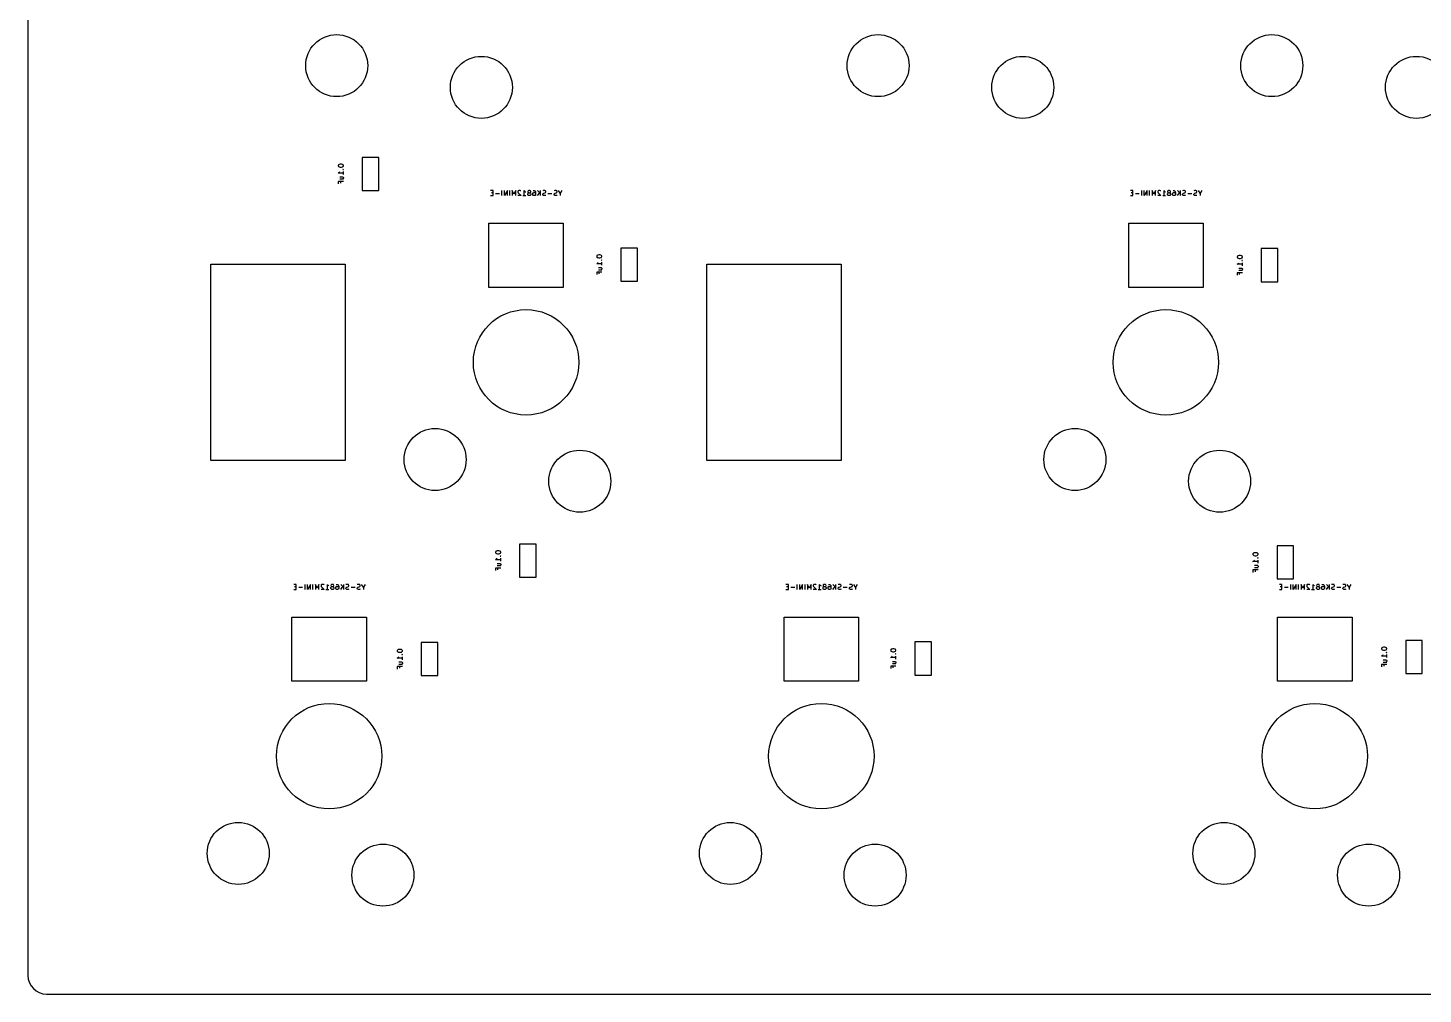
# Model space of a CAD drawing. Header units: millimetres. Extents: x -19 to 311, y -2 to 103.
# Drawn here: x -14.4 to 53.1, y -2 to 44.8 of the extents above; entities that cross this region are included whole.
import ezdxf

# ---------------------------------------------------------------- set-up
doc = ezdxf.new("R2010")
doc.units = ezdxf.units.MM
doc.layers.add('B.Fab', color=155, linetype='CONTINUOUS', true_color=0x585d84)
doc.layers.add('Edge.Cuts', color=254, linetype='CONTINUOUS', true_color=0xd0d2cd)

msp = doc.modelspace()

# ---------------------------------------------------------------- linework, layer by layer
at = {"layer": 'B.Fab', "linetype": 'CONTINUOUS'}
for p, q in [((1.78975, 38.495), (1.78975, 36.895)), ((2.58975, 38.495), (1.78975, 38.495)), ((2.58975, 36.895), (2.58975, 38.495)), ((0.635229, 38.129524), (0.623324, 38.105715)), ((0.623324, 38.105715), (0.623324, 38.081905)), ((0.623324, 38.081905), (0.635229, 38.058096)), ((0.647134, 38.141429), (0.635229, 38.129524)), ((0.635229, 38.058096), (0.647134, 38.046191)), ((0.670943, 38.153334), (0.647134, 38.141429)), ((0.647134, 38.046191), (0.670943, 38.034286)), ((0.718562, 38.165238), (0.670943, 38.153334)), ((0.670943, 38.034286), (0.718562, 38.022381)), ((0.682848, 37.784286), (0.694753, 37.808095)), ((0.778086, 38.165238), (0.718562, 38.165238)), ((0.718562, 38.022381), (0.778086, 38.022381)), ((0.825705, 38.153334), (0.778086, 38.165238)), ((0.778086, 38.022381), (0.825705, 38.034286)), ((0.849515, 38.141429), (0.825705, 38.153334)), ((0.825705, 38.034286), (0.849515, 38.046191)), ((0.86142, 38.129524), (0.849515, 38.141429)), ((0.849515, 38.046191), (0.86142, 38.058096)), ((0.86142, 37.927143), (0.849515, 37.915239)), ((0.849515, 37.915239), (0.86142, 37.903334)), ((0.849515, 37.915239), (0.873324, 37.915239)), ((0.873324, 38.105715), (0.86142, 38.129524)), ((0.86142, 38.058096), (0.873324, 38.081905)), ((0.873324, 37.915239), (0.86142, 37.927143)), ((0.86142, 37.903334), (0.873324, 37.915239)), ((0.873324, 38.081905), (0.873324, 38.105715)), ((0.873324, 37.665238), (0.873324, 37.808095)), ((0.623324, 37.736667), (0.659039, 37.760476)), ((0.873324, 37.736667), (0.623324, 37.736667)), ((0.873324, 37.331906), (0.623324, 37.331906)), ((0.623324, 37.331906), (0.623324, 37.212858)), ((0.659039, 37.760476), (0.682848, 37.784286)), ((0.706658, 37.558096), (0.83761, 37.558096)), ((0.706658, 37.450953), (0.873324, 37.450953)), ((0.742372, 37.248572), (0.742372, 37.331906)), ((0.83761, 37.558096), (0.86142, 37.546191)), ((0.86142, 37.462858), (0.849515, 37.450953)), ((0.86142, 37.546191), (0.873324, 37.522381)), ((0.873324, 37.486667), (0.86142, 37.462858)), ((0.873324, 37.522381), (0.873324, 37.486667)), ((1.78975, 36.895), (2.58975, 36.895)), ((8.116061, 36.893426), (7.997013, 36.893426)), ((7.997013, 36.643426), (8.116061, 36.643426)), ((8.116061, 36.774378), (8.032727, 36.774378)), ((8.116061, 36.643426), (8.116061, 36.893426)), ((8.425585, 36.738664), (8.235109, 36.738664)), ((8.544633, 36.643426), (8.544633, 36.893426)), ((8.806538, 36.893426), (8.663681, 36.643426)), ((8.663681, 36.643426), (8.663681, 36.893426)), ((8.806538, 36.643426), (8.806538, 36.893426)), ((8.925586, 36.643426), (8.925586, 36.893426)), ((9.127966, 36.714854), (9.044633, 36.893426)), ((9.044633, 36.893426), (9.044633, 36.643426)), ((9.2113, 36.893426), (9.127966, 36.714854)), ((9.2113, 36.643426), (9.2113, 36.893426)), ((9.330347, 36.869616), (9.318442, 36.845807)), ((9.318442, 36.845807), (9.318442, 36.821997)), ((9.318442, 36.821997), (9.330347, 36.786283)), ((9.473204, 36.643426), (9.318442, 36.643426)), ((9.342252, 36.881521), (9.330347, 36.869616)), ((9.330347, 36.786283), (9.473204, 36.643426)), ((9.366061, 36.893426), (9.342252, 36.881521)), ((9.425585, 36.893426), (9.366061, 36.893426)), ((9.449395, 36.881521), (9.425585, 36.893426)), ((9.461299, 36.869616), (9.449395, 36.881521)), ((9.556537, 36.643426), (9.699394, 36.643426)), ((9.627966, 36.643426), (9.627966, 36.893426)), ((9.627966, 36.893426), (9.651775, 36.857711)), ((9.651775, 36.857711), (9.675585, 36.833902)), ((9.675585, 36.833902), (9.699394, 36.821997)), ((9.806537, 36.869616), (9.794632, 36.845807)), ((9.794632, 36.845807), (9.794632, 36.833902)), ((9.794632, 36.833902), (9.806537, 36.810092)), ((9.794632, 36.738664), (9.806537, 36.762473)), ((9.794632, 36.691045), (9.794632, 36.738664)), ((9.806537, 36.667235), (9.794632, 36.691045)), ((9.818442, 36.881521), (9.806537, 36.869616)), ((9.806537, 36.810092), (9.818442, 36.798188)), ((9.806537, 36.762473), (9.818442, 36.774378)), ((9.818442, 36.65533), (9.806537, 36.667235)), ((9.842251, 36.893426), (9.818442, 36.881521)), ((9.818442, 36.798188), (9.842251, 36.786283)), ((9.818442, 36.774378), (9.842251, 36.786283)), ((9.842251, 36.643426), (9.818442, 36.65533)), ((9.88987, 36.893426), (9.842251, 36.893426)), ((9.842251, 36.786283), (9.88987, 36.786283)), ((9.88987, 36.643426), (9.842251, 36.643426)), ((9.91368, 36.881521), (9.88987, 36.893426)), ((9.88987, 36.786283), (9.91368, 36.798188)), ((9.88987, 36.786283), (9.91368, 36.774378)), ((9.91368, 36.65533), (9.88987, 36.643426)), ((9.925585, 36.869616), (9.91368, 36.881521)), ((9.91368, 36.798188), (9.925585, 36.810092)), ((9.91368, 36.774378), (9.925585, 36.762473)), ((9.925585, 36.667235), (9.91368, 36.65533)), ((9.937489, 36.845807), (9.925585, 36.869616)), ((9.925585, 36.810092), (9.937489, 36.833902)), ((9.925585, 36.762473), (9.937489, 36.738664)), ((9.937489, 36.691045), (9.925585, 36.667235)), ((9.937489, 36.833902), (9.937489, 36.845807)), ((9.937489, 36.738664), (9.937489, 36.691045)), ((10.032727, 36.750569), (10.044632, 36.774378)), ((10.032727, 36.691045), (10.032727, 36.750569)), ((10.044632, 36.667235), (10.032727, 36.691045)), ((10.044632, 36.774378), (10.056537, 36.786283)), ((10.056537, 36.65533), (10.044632, 36.667235)), ((10.056537, 36.893426), (10.104156, 36.893426)), ((10.056537, 36.786283), (10.080346, 36.798188)), ((10.080346, 36.643426), (10.056537, 36.65533)), ((10.080346, 36.798188), (10.127965, 36.798188)), ((10.127965, 36.643426), (10.080346, 36.643426)), ((10.104156, 36.893426), (10.127965, 36.881521)), ((10.127965, 36.881521), (10.13987, 36.869616)), ((10.127965, 36.798188), (10.151775, 36.786283)), ((10.151775, 36.65533), (10.127965, 36.643426)), ((10.13987, 36.869616), (10.16368, 36.833902)), ((10.151775, 36.786283), (10.16368, 36.774378)), ((10.16368, 36.667235), (10.151775, 36.65533)), ((10.16368, 36.833902), (10.175584, 36.786283)), ((10.16368, 36.774378), (10.175584, 36.750569)), ((10.175584, 36.691045), (10.16368, 36.667235)), ((10.175584, 36.786283), (10.175584, 36.691045)), ((10.270823, 36.893426), (10.41368, 36.750569)), ((10.270823, 36.643426), (10.377965, 36.786283)), ((10.41368, 36.643426), (10.41368, 36.893426)), ((10.556537, 36.893426), (10.520822, 36.881521)), ((10.520822, 36.714854), (10.532727, 36.738664)), ((10.520822, 36.691045), (10.520822, 36.714854)), ((10.532727, 36.667235), (10.520822, 36.691045)), ((10.532727, 36.738664), (10.544632, 36.750569)), ((10.544632, 36.65533), (10.532727, 36.667235)), ((10.544632, 36.750569), (10.568441, 36.762473)), ((10.568441, 36.643426), (10.544632, 36.65533)), ((10.61606, 36.893426), (10.556537, 36.893426)), ((10.568441, 36.762473), (10.61606, 36.774378)), ((10.627965, 36.643426), (10.568441, 36.643426)), ((10.63987, 36.881521), (10.61606, 36.893426)), ((10.61606, 36.774378), (10.63987, 36.786283)), ((10.663679, 36.65533), (10.627965, 36.643426)), ((10.651775, 36.869616), (10.63987, 36.881521)), ((10.63987, 36.786283), (10.651775, 36.798188)), ((10.663679, 36.845807), (10.651775, 36.869616)), ((10.651775, 36.798188), (10.663679, 36.821997)), ((10.663679, 36.821997), (10.663679, 36.845807)), ((10.961299, 36.738664), (10.770823, 36.738664)), ((11.104156, 36.893426), (11.068441, 36.881521)), ((11.068441, 36.714854), (11.080346, 36.738664)), ((11.068441, 36.691045), (11.068441, 36.714854)), ((11.080346, 36.667235), (11.068441, 36.691045)), ((11.080346, 36.738664), (11.092251, 36.750569)), ((11.092251, 36.65533), (11.080346, 36.667235)), ((11.092251, 36.750569), (11.11606, 36.762473)), ((11.11606, 36.643426), (11.092251, 36.65533)), ((11.163679, 36.893426), (11.104156, 36.893426)), ((11.11606, 36.762473), (11.163679, 36.774378)), ((11.175584, 36.643426), (11.11606, 36.643426)), ((11.187489, 36.881521), (11.163679, 36.893426)), ((11.163679, 36.774378), (11.187489, 36.786283)), ((11.211298, 36.65533), (11.175584, 36.643426)), ((11.199394, 36.869616), (11.187489, 36.881521)), ((11.187489, 36.786283), (11.199394, 36.798188)), ((11.211298, 36.845807), (11.199394, 36.869616)), ((11.199394, 36.798188), (11.211298, 36.821997)), ((11.211298, 36.821997), (11.211298, 36.845807)), ((11.366061, 36.762473), (11.282727, 36.893426)), ((11.449394, 36.893426), (11.366061, 36.762473)), ((11.366061, 36.762473), (11.366061, 36.643426)), ((39.072261, 36.893426), (38.953213, 36.893426)), ((38.953213, 36.643426), (39.072261, 36.643426)), ((39.072261, 36.774378), (38.988927, 36.774378)), ((39.072261, 36.643426), (39.072261, 36.893426)), ((39.381785, 36.738664), (39.191309, 36.738664)), ((39.500833, 36.643426), (39.500833, 36.893426)), ((39.762738, 36.893426), (39.619881, 36.643426)), ((39.619881, 36.643426), (39.619881, 36.893426)), ((39.762738, 36.643426), (39.762738, 36.893426)), ((39.881786, 36.643426), (39.881786, 36.893426)), ((40.084166, 36.714854), (40.000833, 36.893426)), ((40.000833, 36.893426), (40.000833, 36.643426)), ((40.1675, 36.893426), (40.084166, 36.714854)), ((40.1675, 36.643426), (40.1675, 36.893426)), ((40.286547, 36.869616), (40.274642, 36.845807)), ((40.274642, 36.845807), (40.274642, 36.821997)), ((40.274642, 36.821997), (40.286547, 36.786283)), ((40.429404, 36.643426), (40.274642, 36.643426)), ((40.298452, 36.881521), (40.286547, 36.869616)), ((40.286547, 36.786283), (40.429404, 36.643426)), ((40.322261, 36.893426), (40.298452, 36.881521)), ((40.381785, 36.893426), (40.322261, 36.893426)), ((40.405595, 36.881521), (40.381785, 36.893426)), ((40.417499, 36.869616), (40.405595, 36.881521)), ((40.512737, 36.643426), (40.655594, 36.643426)), ((40.584166, 36.643426), (40.584166, 36.893426)), ((40.584166, 36.893426), (40.607975, 36.857711)), ((40.607975, 36.857711), (40.631785, 36.833902)), ((40.631785, 36.833902), (40.655594, 36.821997)), ((40.762737, 36.869616), (40.750832, 36.845807)), ((40.750832, 36.845807), (40.750832, 36.833902)), ((40.750832, 36.833902), (40.762737, 36.810092)), ((40.750832, 36.738664), (40.762737, 36.762473)), ((40.750832, 36.691045), (40.750832, 36.738664)), ((40.762737, 36.667235), (40.750832, 36.691045)), ((40.774642, 36.881521), (40.762737, 36.869616)), ((40.762737, 36.810092), (40.774642, 36.798188)), ((40.762737, 36.762473), (40.774642, 36.774378)), ((40.774642, 36.65533), (40.762737, 36.667235)), ((40.798451, 36.893426), (40.774642, 36.881521)), ((40.774642, 36.798188), (40.798451, 36.786283)), ((40.774642, 36.774378), (40.798451, 36.786283)), ((40.798451, 36.643426), (40.774642, 36.65533)), ((40.84607, 36.893426), (40.798451, 36.893426)), ((40.798451, 36.786283), (40.84607, 36.786283)), ((40.84607, 36.643426), (40.798451, 36.643426)), ((40.86988, 36.881521), (40.84607, 36.893426)), ((40.84607, 36.786283), (40.86988, 36.798188)), ((40.84607, 36.786283), (40.86988, 36.774378)), ((40.86988, 36.65533), (40.84607, 36.643426)), ((40.881785, 36.869616), (40.86988, 36.881521)), ((40.86988, 36.798188), (40.881785, 36.810092)), ((40.86988, 36.774378), (40.881785, 36.762473)), ((40.881785, 36.667235), (40.86988, 36.65533)), ((40.893689, 36.845807), (40.881785, 36.869616)), ((40.881785, 36.810092), (40.893689, 36.833902)), ((40.881785, 36.762473), (40.893689, 36.738664)), ((40.893689, 36.691045), (40.881785, 36.667235)), ((40.893689, 36.833902), (40.893689, 36.845807)), ((40.893689, 36.738664), (40.893689, 36.691045)), ((40.988927, 36.750569), (41.000832, 36.774378)), ((40.988927, 36.691045), (40.988927, 36.750569)), ((41.000832, 36.667235), (40.988927, 36.691045)), ((41.000832, 36.774378), (41.012737, 36.786283)), ((41.012737, 36.65533), (41.000832, 36.667235)), ((41.012737, 36.893426), (41.060356, 36.893426)), ((41.012737, 36.786283), (41.036546, 36.798188)), ((41.036546, 36.643426), (41.012737, 36.65533)), ((41.036546, 36.798188), (41.084165, 36.798188)), ((41.084165, 36.643426), (41.036546, 36.643426)), ((41.060356, 36.893426), (41.084165, 36.881521)), ((41.084165, 36.881521), (41.09607, 36.869616)), ((41.084165, 36.798188), (41.107975, 36.786283)), ((41.107975, 36.65533), (41.084165, 36.643426)), ((41.09607, 36.869616), (41.11988, 36.833902)), ((41.107975, 36.786283), (41.11988, 36.774378)), ((41.11988, 36.667235), (41.107975, 36.65533)), ((41.11988, 36.833902), (41.131784, 36.786283)), ((41.11988, 36.774378), (41.131784, 36.750569)), ((41.131784, 36.691045), (41.11988, 36.667235)), ((41.131784, 36.786283), (41.131784, 36.691045)), ((41.227023, 36.893426), (41.36988, 36.750569)), ((41.227023, 36.643426), (41.334165, 36.786283)), ((41.36988, 36.643426), (41.36988, 36.893426)), ((41.512737, 36.893426), (41.477022, 36.881521)), ((41.477022, 36.714854), (41.488927, 36.738664)), ((41.477022, 36.691045), (41.477022, 36.714854)), ((41.488927, 36.667235), (41.477022, 36.691045)), ((41.488927, 36.738664), (41.500832, 36.750569)), ((41.500832, 36.65533), (41.488927, 36.667235)), ((41.500832, 36.750569), (41.524641, 36.762473)), ((41.524641, 36.643426), (41.500832, 36.65533)), ((41.57226, 36.893426), (41.512737, 36.893426)), ((41.524641, 36.762473), (41.57226, 36.774378)), ((41.584165, 36.643426), (41.524641, 36.643426)), ((41.59607, 36.881521), (41.57226, 36.893426)), ((41.57226, 36.774378), (41.59607, 36.786283)), ((41.619879, 36.65533), (41.584165, 36.643426)), ((41.607975, 36.869616), (41.59607, 36.881521)), ((41.59607, 36.786283), (41.607975, 36.798188)), ((41.619879, 36.845807), (41.607975, 36.869616)), ((41.607975, 36.798188), (41.619879, 36.821997)), ((41.619879, 36.821997), (41.619879, 36.845807)), ((41.917499, 36.738664), (41.727023, 36.738664)), ((42.060356, 36.893426), (42.024641, 36.881521)), ((42.024641, 36.714854), (42.036546, 36.738664)), ((42.024641, 36.691045), (42.024641, 36.714854)), ((42.036546, 36.667235), (42.024641, 36.691045)), ((42.036546, 36.738664), (42.048451, 36.750569)), ((42.048451, 36.65533), (42.036546, 36.667235)), ((42.048451, 36.750569), (42.07226, 36.762473)), ((42.07226, 36.643426), (42.048451, 36.65533)), ((42.119879, 36.893426), (42.060356, 36.893426)), ((42.07226, 36.762473), (42.119879, 36.774378)), ((42.131784, 36.643426), (42.07226, 36.643426)), ((42.143689, 36.881521), (42.119879, 36.893426)), ((42.119879, 36.774378), (42.143689, 36.786283)), ((42.167498, 36.65533), (42.131784, 36.643426)), ((42.155594, 36.869616), (42.143689, 36.881521)), ((42.143689, 36.786283), (42.155594, 36.798188)), ((42.167498, 36.845807), (42.155594, 36.869616)), ((42.155594, 36.798188), (42.167498, 36.821997)), ((42.167498, 36.821997), (42.167498, 36.845807)), ((42.322261, 36.762473), (42.238927, 36.893426)), ((42.405594, 36.893426), (42.322261, 36.762473)), ((42.322261, 36.762473), (42.322261, 36.643426)), ((13.153429, 33.753929), (13.141524, 33.742024)), ((13.177238, 33.765834), (13.153429, 33.753929)), ((13.224857, 33.777738), (13.177238, 33.765834)), ((13.284381, 33.777738), (13.224857, 33.777738)), ((13.332, 33.765834), (13.284381, 33.777738)), ((13.35581, 33.753929), (13.332, 33.765834)), ((13.367715, 33.742024), (13.35581, 33.753929)), ((14.296045, 34.1075), (14.296045, 32.5075)), ((15.096045, 34.1075), (14.296045, 34.1075)), ((15.096045, 32.5075), (15.096045, 34.1075)), ((44.212857, 33.751238), (44.165238, 33.739334)), ((44.272381, 33.751238), (44.212857, 33.751238)), ((44.32, 33.739334), (44.272381, 33.751238)), ((45.284045, 34.081), (45.284045, 32.481)), ((46.084045, 34.081), (45.284045, 34.081)), ((46.084045, 32.481), (46.084045, 34.081)), ((13.141524, 33.742024), (13.129619, 33.718215)), ((13.129619, 33.718215), (13.129619, 33.694405)), ((13.129619, 33.694405), (13.141524, 33.670596)), ((13.129619, 33.349167), (13.165334, 33.372976)), ((13.379619, 33.349167), (13.129619, 33.349167)), ((13.141524, 33.670596), (13.153429, 33.658691)), ((13.153429, 33.658691), (13.177238, 33.646786)), ((13.165334, 33.372976), (13.189143, 33.396786)), ((13.177238, 33.646786), (13.224857, 33.634881)), ((13.189143, 33.396786), (13.201048, 33.420595)), ((13.212953, 33.170596), (13.343905, 33.170596)), ((13.224857, 33.634881), (13.284381, 33.634881)), ((13.284381, 33.634881), (13.332, 33.646786)), ((13.332, 33.646786), (13.35581, 33.658691)), ((13.343905, 33.170596), (13.367715, 33.158691)), ((13.35581, 33.658691), (13.367715, 33.670596)), ((13.367715, 33.539643), (13.35581, 33.527739)), ((13.35581, 33.527739), (13.367715, 33.515834)), ((13.35581, 33.527739), (13.379619, 33.527739)), ((13.379619, 33.718215), (13.367715, 33.742024)), ((13.367715, 33.670596), (13.379619, 33.694405)), ((13.379619, 33.527739), (13.367715, 33.539643)), ((13.367715, 33.515834), (13.379619, 33.527739)), ((13.367715, 33.158691), (13.379619, 33.134881)), ((13.379619, 33.099167), (13.367715, 33.075358)), ((13.379619, 33.694405), (13.379619, 33.718215)), ((13.379619, 33.277738), (13.379619, 33.420595)), ((13.379619, 33.134881), (13.379619, 33.099167)), ((44.129524, 33.715524), (44.117619, 33.691715)), ((44.117619, 33.691715), (44.117619, 33.667905)), ((44.117619, 33.667905), (44.129524, 33.644096)), ((44.117619, 33.322667), (44.153334, 33.346476)), ((44.367619, 33.322667), (44.117619, 33.322667)), ((44.141429, 33.727429), (44.129524, 33.715524)), ((44.129524, 33.644096), (44.141429, 33.632191)), ((44.165238, 33.739334), (44.141429, 33.727429)), ((44.141429, 33.632191), (44.165238, 33.620286)), ((44.153334, 33.346476), (44.177143, 33.370286)), ((44.165238, 33.620286), (44.212857, 33.608381)), ((44.177143, 33.370286), (44.189048, 33.394095)), ((44.200953, 33.144096), (44.331905, 33.144096)), ((44.212857, 33.608381), (44.272381, 33.608381)), ((44.272381, 33.608381), (44.32, 33.620286)), ((44.34381, 33.727429), (44.32, 33.739334)), ((44.32, 33.620286), (44.34381, 33.632191)), ((44.331905, 33.144096), (44.355715, 33.132191)), ((44.355715, 33.715524), (44.34381, 33.727429)), ((44.34381, 33.632191), (44.355715, 33.644096)), ((44.355715, 33.513143), (44.34381, 33.501239)), ((44.34381, 33.501239), (44.355715, 33.489334)), ((44.34381, 33.501239), (44.367619, 33.501239)), ((44.367619, 33.691715), (44.355715, 33.715524)), ((44.355715, 33.644096), (44.367619, 33.667905)), ((44.367619, 33.501239), (44.355715, 33.513143)), ((44.355715, 33.489334), (44.367619, 33.501239)), ((44.355715, 33.132191), (44.367619, 33.108381)), ((44.367619, 33.667905), (44.367619, 33.691715)), ((44.367619, 33.251238), (44.367619, 33.394095)), ((44.367619, 33.108381), (44.367619, 33.072667)), ((13.379619, 32.944406), (13.129619, 32.944406)), ((13.129619, 32.944406), (13.129619, 32.825358)), ((13.212953, 33.063453), (13.379619, 33.063453)), ((13.248667, 32.861072), (13.248667, 32.944406)), ((13.367715, 33.075358), (13.35581, 33.063453)), ((14.296045, 32.5075), (15.096045, 32.5075)), ((44.367619, 32.917906), (44.117619, 32.917906)), ((44.117619, 32.917906), (44.117619, 32.798858)), ((44.200953, 33.036953), (44.367619, 33.036953)), ((44.236667, 32.834572), (44.236667, 32.917906)), ((44.355715, 33.048858), (44.34381, 33.036953)), ((44.367619, 33.072667), (44.355715, 33.048858)), ((45.284045, 32.481), (46.084045, 32.481)), ((9.39975, 19.795), (9.39975, 18.195)), ((10.19975, 19.795), (9.39975, 19.795)), ((10.19975, 18.195), (10.19975, 19.795)), ((46.046045, 19.7035), (46.046045, 18.1035)), ((46.846045, 19.7035), (46.046045, 19.7035)), ((46.846045, 18.1035), (46.846045, 19.7035)), ((8.245229, 19.429524), (8.233324, 19.405715)), ((8.233324, 19.405715), (8.233324, 19.381905)), ((8.233324, 19.381905), (8.245229, 19.358096)), ((8.233324, 19.036667), (8.269039, 19.060476)), ((8.483324, 19.036667), (8.233324, 19.036667)), ((8.257134, 19.441429), (8.245229, 19.429524)), ((8.245229, 19.358096), (8.257134, 19.346191)), ((8.280943, 19.453334), (8.257134, 19.441429)), ((8.257134, 19.346191), (8.280943, 19.334286)), ((8.269039, 19.060476), (8.292848, 19.084286)), ((8.328562, 19.465238), (8.280943, 19.453334)), ((8.280943, 19.334286), (8.328562, 19.322381)), ((8.292848, 19.084286), (8.304753, 19.108095)), ((8.388086, 19.465238), (8.328562, 19.465238)), ((8.328562, 19.322381), (8.388086, 19.322381)), ((8.435705, 19.453334), (8.388086, 19.465238)), ((8.388086, 19.322381), (8.435705, 19.334286)), ((8.459515, 19.441429), (8.435705, 19.453334)), ((8.435705, 19.334286), (8.459515, 19.346191)), ((8.47142, 19.429524), (8.459515, 19.441429)), ((8.459515, 19.346191), (8.47142, 19.358096)), ((8.47142, 19.227143), (8.459515, 19.215239)), ((8.459515, 19.215239), (8.47142, 19.203334)), ((8.459515, 19.215239), (8.483324, 19.215239)), ((8.483324, 19.405715), (8.47142, 19.429524)), ((8.47142, 19.358096), (8.483324, 19.381905)), ((8.483324, 19.215239), (8.47142, 19.227143)), ((8.47142, 19.203334), (8.483324, 19.215239)), ((8.483324, 19.381905), (8.483324, 19.405715)), ((8.483324, 18.965238), (8.483324, 19.108095)), ((44.891524, 19.338024), (44.879619, 19.314215)), ((44.879619, 19.314215), (44.879619, 19.290405)), ((44.879619, 19.290405), (44.891524, 19.266596)), ((44.879619, 18.945167), (44.915334, 18.968976)), ((45.129619, 18.945167), (44.879619, 18.945167)), ((44.903429, 19.349929), (44.891524, 19.338024)), ((44.891524, 19.266596), (44.903429, 19.254691)), ((44.927238, 19.361834), (44.903429, 19.349929)), ((44.903429, 19.254691), (44.927238, 19.242786)), ((44.915334, 18.968976), (44.939143, 18.992786)), ((44.974857, 19.373738), (44.927238, 19.361834)), ((44.927238, 19.242786), (44.974857, 19.230881)), ((44.939143, 18.992786), (44.951048, 19.016595)), ((45.034381, 19.373738), (44.974857, 19.373738)), ((44.974857, 19.230881), (45.034381, 19.230881)), ((45.082, 19.361834), (45.034381, 19.373738)), ((45.034381, 19.230881), (45.082, 19.242786)), ((45.10581, 19.349929), (45.082, 19.361834)), ((45.082, 19.242786), (45.10581, 19.254691)), ((45.117715, 19.338024), (45.10581, 19.349929)), ((45.10581, 19.254691), (45.117715, 19.266596)), ((45.117715, 19.135643), (45.10581, 19.123739)), ((45.10581, 19.123739), (45.117715, 19.111834)), ((45.10581, 19.123739), (45.129619, 19.123739)), ((45.129619, 19.314215), (45.117715, 19.338024)), ((45.117715, 19.266596), (45.129619, 19.290405)), ((45.129619, 19.123739), (45.117715, 19.135643)), ((45.117715, 19.111834), (45.129619, 19.123739)), ((45.129619, 19.290405), (45.129619, 19.314215)), ((45.129619, 18.873738), (45.129619, 19.016595)), ((8.483324, 18.631906), (8.233324, 18.631906)), ((8.233324, 18.631906), (8.233324, 18.512858)), ((8.316658, 18.858096), (8.44761, 18.858096)), ((8.316658, 18.750953), (8.483324, 18.750953)), ((8.352372, 18.548572), (8.352372, 18.631906)), ((8.44761, 18.858096), (8.47142, 18.846191)), ((8.47142, 18.762858), (8.459515, 18.750953)), ((8.47142, 18.846191), (8.483324, 18.822381)), ((8.483324, 18.786667), (8.47142, 18.762858)), ((8.483324, 18.822381), (8.483324, 18.786667)), ((45.129619, 18.540406), (44.879619, 18.540406)), ((44.879619, 18.540406), (44.879619, 18.421358)), ((44.962953, 18.766596), (45.093905, 18.766596)), ((44.962953, 18.659453), (45.129619, 18.659453)), ((44.998667, 18.457072), (44.998667, 18.540406)), ((45.093905, 18.766596), (45.117715, 18.754691)), ((45.117715, 18.671358), (45.10581, 18.659453)), ((45.117715, 18.754691), (45.129619, 18.730881)), ((45.129619, 18.695167), (45.117715, 18.671358)), ((45.129619, 18.730881), (45.129619, 18.695167)), ((-1.408939, 17.843426), (-1.527987, 17.843426)), ((-1.527987, 17.593426), (-1.408939, 17.593426)), ((-1.408939, 17.724378), (-1.492273, 17.724378)), ((-1.408939, 17.593426), (-1.408939, 17.843426)), ((-1.099415, 17.688664), (-1.289891, 17.688664)), ((-0.980367, 17.593426), (-0.980367, 17.843426)), ((-0.718462, 17.843426), (-0.861319, 17.593426)), ((-0.861319, 17.593426), (-0.861319, 17.843426)), ((-0.718462, 17.593426), (-0.718462, 17.843426)), ((-0.599414, 17.593426), (-0.599414, 17.843426)), ((-0.397034, 17.664854), (-0.480367, 17.843426)), ((-0.480367, 17.843426), (-0.480367, 17.593426)), ((-0.3137, 17.843426), (-0.397034, 17.664854)), ((-0.3137, 17.593426), (-0.3137, 17.843426)), ((-0.194653, 17.819616), (-0.206558, 17.795807)), ((-0.206558, 17.795807), (-0.206558, 17.771997)), ((-0.206558, 17.771997), (-0.194653, 17.736283)), ((-0.051796, 17.593426), (-0.206558, 17.593426)), ((-0.182748, 17.831521), (-0.194653, 17.819616)), ((-0.194653, 17.736283), (-0.051796, 17.593426)), ((-0.158939, 17.843426), (-0.182748, 17.831521)), ((-0.099415, 17.843426), (-0.158939, 17.843426)), ((-0.075605, 17.831521), (-0.099415, 17.843426)), ((-0.063701, 17.819616), (-0.075605, 17.831521)), ((0.031537, 17.593426), (0.174394, 17.593426)), ((0.102966, 17.593426), (0.102966, 17.843426)), ((0.102966, 17.843426), (0.126775, 17.807711)), ((0.126775, 17.807711), (0.150585, 17.783902)), ((0.150585, 17.783902), (0.174394, 17.771997)), ((0.281537, 17.819616), (0.269632, 17.795807)), ((0.269632, 17.795807), (0.269632, 17.783902)), ((0.269632, 17.783902), (0.281537, 17.760092)), ((0.269632, 17.688664), (0.281537, 17.712473)), ((0.269632, 17.641045), (0.269632, 17.688664)), ((0.281537, 17.617235), (0.269632, 17.641045)), ((0.293442, 17.831521), (0.281537, 17.819616)), ((0.281537, 17.760092), (0.293442, 17.748188)), ((0.281537, 17.712473), (0.293442, 17.724378)), ((0.293442, 17.60533), (0.281537, 17.617235)), ((0.317251, 17.843426), (0.293442, 17.831521)), ((0.293442, 17.748188), (0.317251, 17.736283)), ((0.293442, 17.724378), (0.317251, 17.736283)), ((0.317251, 17.593426), (0.293442, 17.60533)), ((0.36487, 17.843426), (0.317251, 17.843426)), ((0.317251, 17.736283), (0.36487, 17.736283)), ((0.36487, 17.593426), (0.317251, 17.593426)), ((0.38868, 17.831521), (0.36487, 17.843426)), ((0.36487, 17.736283), (0.38868, 17.748188)), ((0.36487, 17.736283), (0.38868, 17.724378)), ((0.38868, 17.60533), (0.36487, 17.593426)), ((0.400585, 17.819616), (0.38868, 17.831521)), ((0.38868, 17.748188), (0.400585, 17.760092)), ((0.38868, 17.724378), (0.400585, 17.712473)), ((0.400585, 17.617235), (0.38868, 17.60533)), ((0.412489, 17.795807), (0.400585, 17.819616)), ((0.400585, 17.760092), (0.412489, 17.783902)), ((0.400585, 17.712473), (0.412489, 17.688664)), ((0.412489, 17.641045), (0.400585, 17.617235)), ((0.412489, 17.783902), (0.412489, 17.795807)), ((0.412489, 17.688664), (0.412489, 17.641045)), ((0.507727, 17.700569), (0.519632, 17.724378)), ((0.507727, 17.641045), (0.507727, 17.700569)), ((0.519632, 17.617235), (0.507727, 17.641045)), ((0.519632, 17.724378), (0.531537, 17.736283)), ((0.531537, 17.60533), (0.519632, 17.617235)), ((0.531537, 17.843426), (0.579156, 17.843426)), ((0.531537, 17.736283), (0.555346, 17.748188)), ((0.555346, 17.593426), (0.531537, 17.60533)), ((0.555346, 17.748188), (0.602965, 17.748188)), ((0.602965, 17.593426), (0.555346, 17.593426)), ((0.579156, 17.843426), (0.602965, 17.831521)), ((0.602965, 17.831521), (0.61487, 17.819616)), ((0.602965, 17.748188), (0.626775, 17.736283)), ((0.626775, 17.60533), (0.602965, 17.593426)), ((0.61487, 17.819616), (0.63868, 17.783902)), ((0.626775, 17.736283), (0.63868, 17.724378)), ((0.63868, 17.617235), (0.626775, 17.60533)), ((0.63868, 17.783902), (0.650584, 17.736283)), ((0.63868, 17.724378), (0.650584, 17.700569)), ((0.650584, 17.641045), (0.63868, 17.617235)), ((0.650584, 17.736283), (0.650584, 17.641045)), ((0.745823, 17.843426), (0.88868, 17.700569)), ((0.745823, 17.593426), (0.852965, 17.736283)), ((0.88868, 17.593426), (0.88868, 17.843426)), ((1.031537, 17.843426), (0.995822, 17.831521)), ((0.995822, 17.664854), (1.007727, 17.688664)), ((0.995822, 17.641045), (0.995822, 17.664854)), ((1.007727, 17.617235), (0.995822, 17.641045)), ((1.007727, 17.688664), (1.019632, 17.700569)), ((1.019632, 17.60533), (1.007727, 17.617235)), ((1.019632, 17.700569), (1.043441, 17.712473)), ((1.043441, 17.593426), (1.019632, 17.60533)), ((1.09106, 17.843426), (1.031537, 17.843426)), ((1.043441, 17.712473), (1.09106, 17.724378)), ((1.102965, 17.593426), (1.043441, 17.593426)), ((1.11487, 17.831521), (1.09106, 17.843426)), ((1.09106, 17.724378), (1.11487, 17.736283)), ((1.138679, 17.60533), (1.102965, 17.593426)), ((1.126775, 17.819616), (1.11487, 17.831521)), ((1.11487, 17.736283), (1.126775, 17.748188)), ((1.138679, 17.795807), (1.126775, 17.819616)), ((1.126775, 17.748188), (1.138679, 17.771997)), ((1.138679, 17.771997), (1.138679, 17.795807)), ((1.436299, 17.688664), (1.245823, 17.688664)), ((1.579156, 17.843426), (1.543441, 17.831521)), ((1.543441, 17.664854), (1.555346, 17.688664)), ((1.543441, 17.641045), (1.543441, 17.664854)), ((1.555346, 17.617235), (1.543441, 17.641045)), ((1.555346, 17.688664), (1.567251, 17.700569)), ((1.567251, 17.60533), (1.555346, 17.617235)), ((1.567251, 17.700569), (1.59106, 17.712473)), ((1.59106, 17.593426), (1.567251, 17.60533)), ((1.638679, 17.843426), (1.579156, 17.843426)), ((1.59106, 17.712473), (1.638679, 17.724378)), ((1.650584, 17.593426), (1.59106, 17.593426)), ((1.662489, 17.831521), (1.638679, 17.843426)), ((1.638679, 17.724378), (1.662489, 17.736283)), ((1.686298, 17.60533), (1.650584, 17.593426)), ((1.674394, 17.819616), (1.662489, 17.831521)), ((1.662489, 17.736283), (1.674394, 17.748188)), ((1.686298, 17.795807), (1.674394, 17.819616)), ((1.674394, 17.748188), (1.686298, 17.771997)), ((1.686298, 17.771997), (1.686298, 17.795807)), ((1.841061, 17.712473), (1.757727, 17.843426)), ((1.924394, 17.843426), (1.841061, 17.712473)), ((1.841061, 17.712473), (1.841061, 17.593426)), ((9.39975, 18.195), (10.19975, 18.195)), ((22.403561, 17.843426), (22.284513, 17.843426)), ((22.284513, 17.593426), (22.403561, 17.593426)), ((22.403561, 17.724378), (22.320227, 17.724378)), ((22.403561, 17.593426), (22.403561, 17.843426)), ((22.713085, 17.688664), (22.522609, 17.688664)), ((22.832133, 17.593426), (22.832133, 17.843426)), ((23.094038, 17.843426), (22.951181, 17.593426)), ((22.951181, 17.593426), (22.951181, 17.843426)), ((23.094038, 17.593426), (23.094038, 17.843426)), ((23.213086, 17.593426), (23.213086, 17.843426)), ((23.415466, 17.664854), (23.332133, 17.843426)), ((23.332133, 17.843426), (23.332133, 17.593426)), ((23.4988, 17.843426), (23.415466, 17.664854)), ((23.4988, 17.593426), (23.4988, 17.843426)), ((23.617847, 17.819616), (23.605942, 17.795807)), ((23.605942, 17.795807), (23.605942, 17.771997)), ((23.605942, 17.771997), (23.617847, 17.736283)), ((23.760704, 17.593426), (23.605942, 17.593426)), ((23.629752, 17.831521), (23.617847, 17.819616)), ((23.617847, 17.736283), (23.760704, 17.593426)), ((23.653561, 17.843426), (23.629752, 17.831521)), ((23.713085, 17.843426), (23.653561, 17.843426)), ((23.736895, 17.831521), (23.713085, 17.843426)), ((23.748799, 17.819616), (23.736895, 17.831521)), ((23.844037, 17.593426), (23.986894, 17.593426)), ((23.915466, 17.593426), (23.915466, 17.843426)), ((23.915466, 17.843426), (23.939275, 17.807711)), ((23.939275, 17.807711), (23.963085, 17.783902)), ((23.963085, 17.783902), (23.986894, 17.771997)), ((24.094037, 17.819616), (24.082132, 17.795807)), ((24.082132, 17.795807), (24.082132, 17.783902)), ((24.082132, 17.783902), (24.094037, 17.760092)), ((24.082132, 17.688664), (24.094037, 17.712473)), ((24.082132, 17.641045), (24.082132, 17.688664)), ((24.094037, 17.617235), (24.082132, 17.641045)), ((24.105942, 17.831521), (24.094037, 17.819616)), ((24.094037, 17.760092), (24.105942, 17.748188)), ((24.094037, 17.712473), (24.105942, 17.724378)), ((24.105942, 17.60533), (24.094037, 17.617235)), ((24.129751, 17.843426), (24.105942, 17.831521)), ((24.105942, 17.748188), (24.129751, 17.736283)), ((24.105942, 17.724378), (24.129751, 17.736283)), ((24.129751, 17.593426), (24.105942, 17.60533)), ((24.17737, 17.843426), (24.129751, 17.843426)), ((24.129751, 17.736283), (24.17737, 17.736283)), ((24.17737, 17.593426), (24.129751, 17.593426)), ((24.20118, 17.831521), (24.17737, 17.843426)), ((24.17737, 17.736283), (24.20118, 17.748188)), ((24.17737, 17.736283), (24.20118, 17.724378)), ((24.20118, 17.60533), (24.17737, 17.593426)), ((24.213085, 17.819616), (24.20118, 17.831521)), ((24.20118, 17.748188), (24.213085, 17.760092)), ((24.20118, 17.724378), (24.213085, 17.712473)), ((24.213085, 17.617235), (24.20118, 17.60533)), ((24.224989, 17.795807), (24.213085, 17.819616)), ((24.213085, 17.760092), (24.224989, 17.783902)), ((24.213085, 17.712473), (24.224989, 17.688664)), ((24.224989, 17.641045), (24.213085, 17.617235)), ((24.224989, 17.783902), (24.224989, 17.795807)), ((24.224989, 17.688664), (24.224989, 17.641045)), ((24.320227, 17.700569), (24.332132, 17.724378)), ((24.320227, 17.641045), (24.320227, 17.700569)), ((24.332132, 17.617235), (24.320227, 17.641045)), ((24.332132, 17.724378), (24.344037, 17.736283)), ((24.344037, 17.60533), (24.332132, 17.617235)), ((24.344037, 17.843426), (24.391656, 17.843426)), ((24.344037, 17.736283), (24.367846, 17.748188)), ((24.367846, 17.593426), (24.344037, 17.60533)), ((24.367846, 17.748188), (24.415465, 17.748188)), ((24.415465, 17.593426), (24.367846, 17.593426)), ((24.391656, 17.843426), (24.415465, 17.831521)), ((24.415465, 17.831521), (24.42737, 17.819616)), ((24.415465, 17.748188), (24.439275, 17.736283)), ((24.439275, 17.60533), (24.415465, 17.593426)), ((24.42737, 17.819616), (24.45118, 17.783902)), ((24.439275, 17.736283), (24.45118, 17.724378)), ((24.45118, 17.617235), (24.439275, 17.60533)), ((24.45118, 17.783902), (24.463084, 17.736283)), ((24.45118, 17.724378), (24.463084, 17.700569)), ((24.463084, 17.641045), (24.45118, 17.617235)), ((24.463084, 17.736283), (24.463084, 17.641045)), ((24.558323, 17.843426), (24.70118, 17.700569)), ((24.558323, 17.593426), (24.665465, 17.736283)), ((24.70118, 17.593426), (24.70118, 17.843426)), ((24.844037, 17.843426), (24.808322, 17.831521)), ((24.808322, 17.664854), (24.820227, 17.688664)), ((24.808322, 17.641045), (24.808322, 17.664854)), ((24.820227, 17.617235), (24.808322, 17.641045)), ((24.820227, 17.688664), (24.832132, 17.700569)), ((24.832132, 17.60533), (24.820227, 17.617235)), ((24.832132, 17.700569), (24.855941, 17.712473)), ((24.855941, 17.593426), (24.832132, 17.60533)), ((24.90356, 17.843426), (24.844037, 17.843426)), ((24.855941, 17.712473), (24.90356, 17.724378)), ((24.915465, 17.593426), (24.855941, 17.593426)), ((24.92737, 17.831521), (24.90356, 17.843426)), ((24.90356, 17.724378), (24.92737, 17.736283)), ((24.951179, 17.60533), (24.915465, 17.593426)), ((24.939275, 17.819616), (24.92737, 17.831521)), ((24.92737, 17.736283), (24.939275, 17.748188)), ((24.951179, 17.795807), (24.939275, 17.819616)), ((24.939275, 17.748188), (24.951179, 17.771997)), ((24.951179, 17.771997), (24.951179, 17.795807)), ((25.248799, 17.688664), (25.058323, 17.688664)), ((25.391656, 17.843426), (25.355941, 17.831521)), ((25.355941, 17.664854), (25.367846, 17.688664)), ((25.355941, 17.641045), (25.355941, 17.664854)), ((25.367846, 17.617235), (25.355941, 17.641045)), ((25.367846, 17.688664), (25.379751, 17.700569)), ((25.379751, 17.60533), (25.367846, 17.617235)), ((25.379751, 17.700569), (25.40356, 17.712473)), ((25.40356, 17.593426), (25.379751, 17.60533)), ((25.451179, 17.843426), (25.391656, 17.843426)), ((25.40356, 17.712473), (25.451179, 17.724378)), ((25.463084, 17.593426), (25.40356, 17.593426)), ((25.474989, 17.831521), (25.451179, 17.843426)), ((25.451179, 17.724378), (25.474989, 17.736283)), ((25.498798, 17.60533), (25.463084, 17.593426)), ((25.486894, 17.819616), (25.474989, 17.831521)), ((25.474989, 17.736283), (25.486894, 17.748188)), ((25.498798, 17.795807), (25.486894, 17.819616)), ((25.486894, 17.748188), (25.498798, 17.771997)), ((25.498798, 17.771997), (25.498798, 17.795807)), ((25.653561, 17.712473), (25.570227, 17.843426)), ((25.736894, 17.843426), (25.653561, 17.712473)), ((25.653561, 17.712473), (25.653561, 17.593426)), ((46.046045, 18.1035), (46.846045, 18.1035)), ((46.279561, 17.843426), (46.160513, 17.843426)), ((46.160513, 17.593426), (46.279561, 17.593426)), ((46.279561, 17.724378), (46.196227, 17.724378)), ((46.279561, 17.593426), (46.279561, 17.843426)), ((46.589085, 17.688664), (46.398609, 17.688664)), ((46.708133, 17.593426), (46.708133, 17.843426)), ((46.970038, 17.843426), (46.827181, 17.593426)), ((46.827181, 17.593426), (46.827181, 17.843426)), ((46.970038, 17.593426), (46.970038, 17.843426)), ((47.089086, 17.593426), (47.089086, 17.843426)), ((47.291466, 17.664854), (47.208133, 17.843426)), ((47.208133, 17.843426), (47.208133, 17.593426)), ((47.3748, 17.843426), (47.291466, 17.664854)), ((47.3748, 17.593426), (47.3748, 17.843426)), ((47.493847, 17.819616), (47.481942, 17.795807)), ((47.481942, 17.795807), (47.481942, 17.771997)), ((47.481942, 17.771997), (47.493847, 17.736283)), ((47.636704, 17.593426), (47.481942, 17.593426)), ((47.505752, 17.831521), (47.493847, 17.819616)), ((47.493847, 17.736283), (47.636704, 17.593426)), ((47.529561, 17.843426), (47.505752, 17.831521)), ((47.589085, 17.843426), (47.529561, 17.843426)), ((47.612895, 17.831521), (47.589085, 17.843426)), ((47.624799, 17.819616), (47.612895, 17.831521)), ((47.720037, 17.593426), (47.862894, 17.593426)), ((47.791466, 17.593426), (47.791466, 17.843426)), ((47.791466, 17.843426), (47.815275, 17.807711)), ((47.815275, 17.807711), (47.839085, 17.783902)), ((47.839085, 17.783902), (47.862894, 17.771997)), ((47.970037, 17.819616), (47.958132, 17.795807)), ((47.958132, 17.795807), (47.958132, 17.783902)), ((47.958132, 17.783902), (47.970037, 17.760092)), ((47.958132, 17.688664), (47.970037, 17.712473)), ((47.958132, 17.641045), (47.958132, 17.688664)), ((47.970037, 17.617235), (47.958132, 17.641045)), ((47.981942, 17.831521), (47.970037, 17.819616)), ((47.970037, 17.760092), (47.981942, 17.748188)), ((47.970037, 17.712473), (47.981942, 17.724378)), ((47.981942, 17.60533), (47.970037, 17.617235)), ((48.005751, 17.843426), (47.981942, 17.831521)), ((47.981942, 17.748188), (48.005751, 17.736283)), ((47.981942, 17.724378), (48.005751, 17.736283)), ((48.005751, 17.593426), (47.981942, 17.60533)), ((48.05337, 17.843426), (48.005751, 17.843426)), ((48.005751, 17.736283), (48.05337, 17.736283)), ((48.05337, 17.593426), (48.005751, 17.593426)), ((48.07718, 17.831521), (48.05337, 17.843426)), ((48.05337, 17.736283), (48.07718, 17.748188)), ((48.05337, 17.736283), (48.07718, 17.724378)), ((48.07718, 17.60533), (48.05337, 17.593426)), ((48.089085, 17.819616), (48.07718, 17.831521)), ((48.07718, 17.748188), (48.089085, 17.760092)), ((48.07718, 17.724378), (48.089085, 17.712473)), ((48.089085, 17.617235), (48.07718, 17.60533)), ((48.100989, 17.795807), (48.089085, 17.819616)), ((48.089085, 17.760092), (48.100989, 17.783902)), ((48.089085, 17.712473), (48.100989, 17.688664)), ((48.100989, 17.641045), (48.089085, 17.617235)), ((48.100989, 17.783902), (48.100989, 17.795807)), ((48.100989, 17.688664), (48.100989, 17.641045)), ((48.196227, 17.700569), (48.208132, 17.724378)), ((48.196227, 17.641045), (48.196227, 17.700569)), ((48.208132, 17.617235), (48.196227, 17.641045)), ((48.208132, 17.724378), (48.220037, 17.736283)), ((48.220037, 17.60533), (48.208132, 17.617235)), ((48.220037, 17.843426), (48.267656, 17.843426)), ((48.220037, 17.736283), (48.243846, 17.748188)), ((48.243846, 17.593426), (48.220037, 17.60533)), ((48.243846, 17.748188), (48.291465, 17.748188)), ((48.291465, 17.593426), (48.243846, 17.593426)), ((48.267656, 17.843426), (48.291465, 17.831521)), ((48.291465, 17.831521), (48.30337, 17.819616)), ((48.291465, 17.748188), (48.315275, 17.736283)), ((48.315275, 17.60533), (48.291465, 17.593426)), ((48.30337, 17.819616), (48.32718, 17.783902)), ((48.315275, 17.736283), (48.32718, 17.724378)), ((48.32718, 17.617235), (48.315275, 17.60533)), ((48.32718, 17.783902), (48.339084, 17.736283)), ((48.32718, 17.724378), (48.339084, 17.700569)), ((48.339084, 17.641045), (48.32718, 17.617235)), ((48.339084, 17.736283), (48.339084, 17.641045)), ((48.434323, 17.843426), (48.57718, 17.700569)), ((48.434323, 17.593426), (48.541465, 17.736283)), ((48.57718, 17.593426), (48.57718, 17.843426)), ((48.720037, 17.843426), (48.684322, 17.831521)), ((48.684322, 17.664854), (48.696227, 17.688664)), ((48.684322, 17.641045), (48.684322, 17.664854)), ((48.696227, 17.617235), (48.684322, 17.641045)), ((48.696227, 17.688664), (48.708132, 17.700569)), ((48.708132, 17.60533), (48.696227, 17.617235)), ((48.708132, 17.700569), (48.731941, 17.712473)), ((48.731941, 17.593426), (48.708132, 17.60533)), ((48.77956, 17.843426), (48.720037, 17.843426)), ((48.731941, 17.712473), (48.77956, 17.724378)), ((48.791465, 17.593426), (48.731941, 17.593426)), ((48.80337, 17.831521), (48.77956, 17.843426)), ((48.77956, 17.724378), (48.80337, 17.736283)), ((48.827179, 17.60533), (48.791465, 17.593426)), ((48.815275, 17.819616), (48.80337, 17.831521)), ((48.80337, 17.736283), (48.815275, 17.748188)), ((48.827179, 17.795807), (48.815275, 17.819616)), ((48.815275, 17.748188), (48.827179, 17.771997)), ((48.827179, 17.771997), (48.827179, 17.795807)), ((49.124799, 17.688664), (48.934323, 17.688664)), ((49.267656, 17.843426), (49.231941, 17.831521)), ((49.231941, 17.664854), (49.243846, 17.688664)), ((49.231941, 17.641045), (49.231941, 17.664854)), ((49.243846, 17.617235), (49.231941, 17.641045)), ((49.243846, 17.688664), (49.255751, 17.700569)), ((49.255751, 17.60533), (49.243846, 17.617235)), ((49.255751, 17.700569), (49.27956, 17.712473)), ((49.27956, 17.593426), (49.255751, 17.60533)), ((49.327179, 17.843426), (49.267656, 17.843426)), ((49.27956, 17.712473), (49.327179, 17.724378)), ((49.339084, 17.593426), (49.27956, 17.593426)), ((49.350989, 17.831521), (49.327179, 17.843426)), ((49.327179, 17.724378), (49.350989, 17.736283)), ((49.374798, 17.60533), (49.339084, 17.593426)), ((49.362894, 17.819616), (49.350989, 17.831521)), ((49.350989, 17.736283), (49.362894, 17.748188)), ((49.374798, 17.795807), (49.362894, 17.819616)), ((49.362894, 17.748188), (49.374798, 17.771997)), ((49.374798, 17.771997), (49.374798, 17.795807)), ((49.529561, 17.712473), (49.446227, 17.843426)), ((49.612894, 17.843426), (49.529561, 17.712473)), ((49.529561, 17.712473), (49.529561, 17.593426)), ((4.644045, 15.031), (4.644045, 13.431)), ((5.444045, 15.031), (4.644045, 15.031)), ((5.444045, 13.431), (5.444045, 15.031)), ((28.520045, 15.0575), (28.520045, 13.4575)), ((29.320045, 15.0575), (28.520045, 15.0575)), ((29.320045, 13.4575), (29.320045, 15.0575)), ((52.269045, 15.1315), (52.269045, 13.5315)), ((53.069045, 15.1315), (52.269045, 15.1315)), ((53.069045, 13.5315), (53.069045, 15.1315)), ((3.489524, 14.665524), (3.477619, 14.641715)), ((3.477619, 14.641715), (3.477619, 14.617905)), ((3.477619, 14.617905), (3.489524, 14.594096)), ((3.477619, 14.272667), (3.513334, 14.296476)), ((3.727619, 14.272667), (3.477619, 14.272667)), ((3.501429, 14.677429), (3.489524, 14.665524)), ((3.489524, 14.594096), (3.501429, 14.582191)), ((3.525238, 14.689334), (3.501429, 14.677429)), ((3.501429, 14.582191), (3.525238, 14.570286)), ((3.513334, 14.296476), (3.537143, 14.320286)), ((3.572857, 14.701238), (3.525238, 14.689334)), ((3.525238, 14.570286), (3.572857, 14.558381)), ((3.537143, 14.320286), (3.549048, 14.344095)), ((3.632381, 14.701238), (3.572857, 14.701238)), ((3.572857, 14.558381), (3.632381, 14.558381)), ((3.68, 14.689334), (3.632381, 14.701238)), ((3.632381, 14.558381), (3.68, 14.570286)), ((3.70381, 14.677429), (3.68, 14.689334)), ((3.68, 14.570286), (3.70381, 14.582191)), ((3.715715, 14.665524), (3.70381, 14.677429)), ((3.70381, 14.582191), (3.715715, 14.594096)), ((3.715715, 14.463143), (3.70381, 14.451239)), ((3.70381, 14.451239), (3.715715, 14.439334)), ((3.70381, 14.451239), (3.727619, 14.451239)), ((3.727619, 14.641715), (3.715715, 14.665524)), ((3.715715, 14.594096), (3.727619, 14.617905)), ((3.727619, 14.451239), (3.715715, 14.463143)), ((3.715715, 14.439334), (3.727619, 14.451239)), ((3.727619, 14.617905), (3.727619, 14.641715)), ((3.727619, 14.201238), (3.727619, 14.344095)), ((27.365524, 14.692024), (27.353619, 14.668215)), ((27.353619, 14.668215), (27.353619, 14.644405)), ((27.353619, 14.644405), (27.365524, 14.620596)), ((27.353619, 14.299167), (27.389334, 14.322976)), ((27.603619, 14.299167), (27.353619, 14.299167)), ((27.377429, 14.703929), (27.365524, 14.692024)), ((27.365524, 14.620596), (27.377429, 14.608691)), ((27.401238, 14.715834), (27.377429, 14.703929)), ((27.377429, 14.608691), (27.401238, 14.596786)), ((27.389334, 14.322976), (27.413143, 14.346786)), ((27.448857, 14.727738), (27.401238, 14.715834)), ((27.401238, 14.596786), (27.448857, 14.584881)), ((27.413143, 14.346786), (27.425048, 14.370595)), ((27.508381, 14.727738), (27.448857, 14.727738)), ((27.448857, 14.584881), (27.508381, 14.584881)), ((27.556, 14.715834), (27.508381, 14.727738)), ((27.508381, 14.584881), (27.556, 14.596786)), ((27.57981, 14.703929), (27.556, 14.715834)), ((27.556, 14.596786), (27.57981, 14.608691)), ((27.591715, 14.692024), (27.57981, 14.703929)), ((27.57981, 14.608691), (27.591715, 14.620596)), ((27.591715, 14.489643), (27.57981, 14.477739)), ((27.57981, 14.477739), (27.591715, 14.465834)), ((27.57981, 14.477739), (27.603619, 14.477739)), ((27.603619, 14.668215), (27.591715, 14.692024)), ((27.591715, 14.620596), (27.603619, 14.644405)), ((27.603619, 14.477739), (27.591715, 14.489643)), ((27.591715, 14.465834), (27.603619, 14.477739)), ((27.603619, 14.644405), (27.603619, 14.668215)), ((27.603619, 14.227738), (27.603619, 14.370595)), ((51.114524, 14.766024), (51.102619, 14.742215)), ((51.102619, 14.742215), (51.102619, 14.718405)), ((51.102619, 14.718405), (51.114524, 14.694596)), ((51.102619, 14.373167), (51.138334, 14.396976)), ((51.352619, 14.373167), (51.102619, 14.373167)), ((51.126429, 14.777929), (51.114524, 14.766024)), ((51.114524, 14.694596), (51.126429, 14.682691)), ((51.150238, 14.789834), (51.126429, 14.777929)), ((51.126429, 14.682691), (51.150238, 14.670786)), ((51.138334, 14.396976), (51.162143, 14.420786)), ((51.197857, 14.801738), (51.150238, 14.789834)), ((51.150238, 14.670786), (51.197857, 14.658881)), ((51.162143, 14.420786), (51.174048, 14.444595)), ((51.185953, 14.194596), (51.316905, 14.194596)), ((51.257381, 14.801738), (51.197857, 14.801738)), ((51.197857, 14.658881), (51.257381, 14.658881)), ((51.305, 14.789834), (51.257381, 14.801738)), ((51.257381, 14.658881), (51.305, 14.670786)), ((51.32881, 14.777929), (51.305, 14.789834)), ((51.305, 14.670786), (51.32881, 14.682691)), ((51.316905, 14.194596), (51.340715, 14.182691)), ((51.340715, 14.766024), (51.32881, 14.777929)), ((51.32881, 14.682691), (51.340715, 14.694596)), ((51.340715, 14.563643), (51.32881, 14.551739)), ((51.32881, 14.551739), (51.340715, 14.539834)), ((51.32881, 14.551739), (51.352619, 14.551739)), ((51.352619, 14.742215), (51.340715, 14.766024)), ((51.340715, 14.694596), (51.352619, 14.718405)), ((51.352619, 14.551739), (51.340715, 14.563643)), ((51.340715, 14.539834), (51.352619, 14.551739)), ((51.340715, 14.182691), (51.352619, 14.158881)), ((51.352619, 14.718405), (51.352619, 14.742215)), ((51.352619, 14.301738), (51.352619, 14.444595)), ((3.727619, 13.867906), (3.477619, 13.867906)), ((3.477619, 13.867906), (3.477619, 13.748858)), ((3.560953, 14.094096), (3.691905, 14.094096)), ((3.560953, 13.986953), (3.727619, 13.986953)), ((3.596667, 13.784572), (3.596667, 13.867906)), ((3.691905, 14.094096), (3.715715, 14.082191)), ((3.715715, 13.998858), (3.70381, 13.986953)), ((3.715715, 14.082191), (3.727619, 14.058381)), ((3.727619, 14.022667), (3.715715, 13.998858)), ((3.727619, 14.058381), (3.727619, 14.022667)), ((27.603619, 13.894406), (27.353619, 13.894406)), ((27.353619, 13.894406), (27.353619, 13.775358)), ((27.436953, 14.120596), (27.567905, 14.120596)), ((27.436953, 14.013453), (27.603619, 14.013453)), ((27.472667, 13.811072), (27.472667, 13.894406)), ((27.567905, 14.120596), (27.591715, 14.108691)), ((27.591715, 14.025358), (27.57981, 14.013453)), ((27.591715, 14.108691), (27.603619, 14.084881)), ((27.603619, 14.049167), (27.591715, 14.025358)), ((27.603619, 14.084881), (27.603619, 14.049167)), ((51.352619, 13.968406), (51.102619, 13.968406)), ((51.102619, 13.968406), (51.102619, 13.849358)), ((51.185953, 14.087453), (51.352619, 14.087453)), ((51.221667, 13.885072), (51.221667, 13.968406)), ((51.340715, 14.099358), (51.32881, 14.087453)), ((51.352619, 14.123167), (51.340715, 14.099358)), ((51.352619, 14.158881), (51.352619, 14.123167)), ((52.269045, 13.5315), (53.069045, 13.5315)), ((4.644045, 13.431), (5.444045, 13.431)), ((28.520045, 13.4575), (29.320045, 13.4575))]:
    msp.add_line(p, q, dxfattribs=at)
at = {"layer": 'B.Fab'}
for centre, radius in [((0.548795, 42.932), 1.499999), ((26.742545, 42.932), 1.499999), ((45.792545, 42.932), 1.499999), ((7.548795, 41.882), 1.499999), ((33.742545, 41.882), 1.499999), ((52.792545, 41.882), 1.499999), ((9.711295, 28.582), 2.549999), ((40.667545, 28.582), 2.549999), ((5.311295, 23.882), 1.499999), ((36.267545, 23.882), 1.499999), ((12.311295, 22.832), 1.499999), ((43.267545, 22.832), 1.499999), ((0.186295, 9.532), 2.549999), ((23.998795, 9.532), 2.549999), ((47.874795, 9.532), 2.549999), ((-4.213705, 4.832), 1.499999), ((19.598795, 4.832), 1.499999), ((43.474795, 4.832), 1.499999), ((2.786295, 3.782), 1.499999), ((26.598795, 3.782), 1.499999), ((50.474795, 3.782), 1.499999)]:
    msp.add_circle(centre, radius, dxfattribs=at)
at = {"layer": 'Edge.Cuts', "linetype": 'CONTINUOUS'}
for p, q in [((-14.39, 65.765), (-14.39, -1.073002)), ((7.9113, 35.307), (11.5113, 35.307)), ((7.9113, 32.207), (7.9113, 35.307)), ((11.5113, 35.307), (11.5113, 32.207)), ((38.8675, 35.307), (42.4675, 35.307)), ((38.8675, 32.207), (38.8675, 35.307)), ((42.4675, 35.307), (42.4675, 32.207)), ((-5.538705, 33.332), (0.961295, 33.332)), ((-5.538705, 23.832), (-5.538705, 33.332)), ((0.961295, 33.332), (0.961295, 23.832)), ((18.461295, 33.332), (24.961295, 33.332)), ((18.461295, 23.832), (18.461295, 33.332)), ((24.961295, 33.332), (24.961295, 23.832)), ((11.5113, 32.207), (7.9113, 32.207)), ((42.4675, 32.207), (38.8675, 32.207)), ((0.961295, 23.832), (-5.538705, 23.832)), ((24.961295, 23.832), (18.461295, 23.832)), ((-1.6137, 16.257), (1.9863, 16.257)), ((-1.6137, 13.157), (-1.6137, 16.257)), ((1.9863, 16.257), (1.9863, 13.157)), ((22.1988, 16.257), (25.7988, 16.257)), ((22.1988, 13.157), (22.1988, 16.257)), ((25.7988, 16.257), (25.7988, 13.157)), ((46.0748, 16.257), (49.6748, 16.257)), ((46.0748, 13.157), (46.0748, 16.257)), ((49.6748, 16.257), (49.6748, 13.157)), ((1.9863, 13.157), (-1.6137, 13.157)), ((25.7988, 13.157), (22.1988, 13.157)), ((49.6748, 13.157), (46.0748, 13.157)), ((-13.490002, -1.973), (126.380002, -1.973))]:
    msp.add_line(p, q, dxfattribs=at)
at = {"layer": 'Edge.Cuts'}
for centre, radius in [((0.548795, 42.932), 1.499999), ((26.742545, 42.932), 1.499999), ((45.792545, 42.932), 1.499999), ((7.548795, 41.882), 1.499999), ((33.742545, 41.882), 1.499999), ((52.792545, 41.882), 1.499999), ((9.711295, 28.582), 2.549999), ((40.667545, 28.582), 2.549999), ((5.311295, 23.882), 1.499999), ((36.267545, 23.882), 1.499999), ((12.311295, 22.832), 1.499999), ((43.267545, 22.832), 1.499999), ((0.186295, 9.532), 2.549999), ((23.998795, 9.532), 2.549999), ((47.874795, 9.532), 2.549999), ((-4.213705, 4.832), 1.499999), ((19.598795, 4.832), 1.499999), ((43.474795, 4.832), 1.499999), ((2.786295, 3.782), 1.499999), ((26.598795, 3.782), 1.499999), ((50.474795, 3.782), 1.499999)]:
    msp.add_circle(centre, radius, dxfattribs=at)
msp.add_arc((-13.49, -1.073), 0.9, -179.99987268, -90.00012732, dxfattribs=at)

doc.saveas('drawing.dxf')
